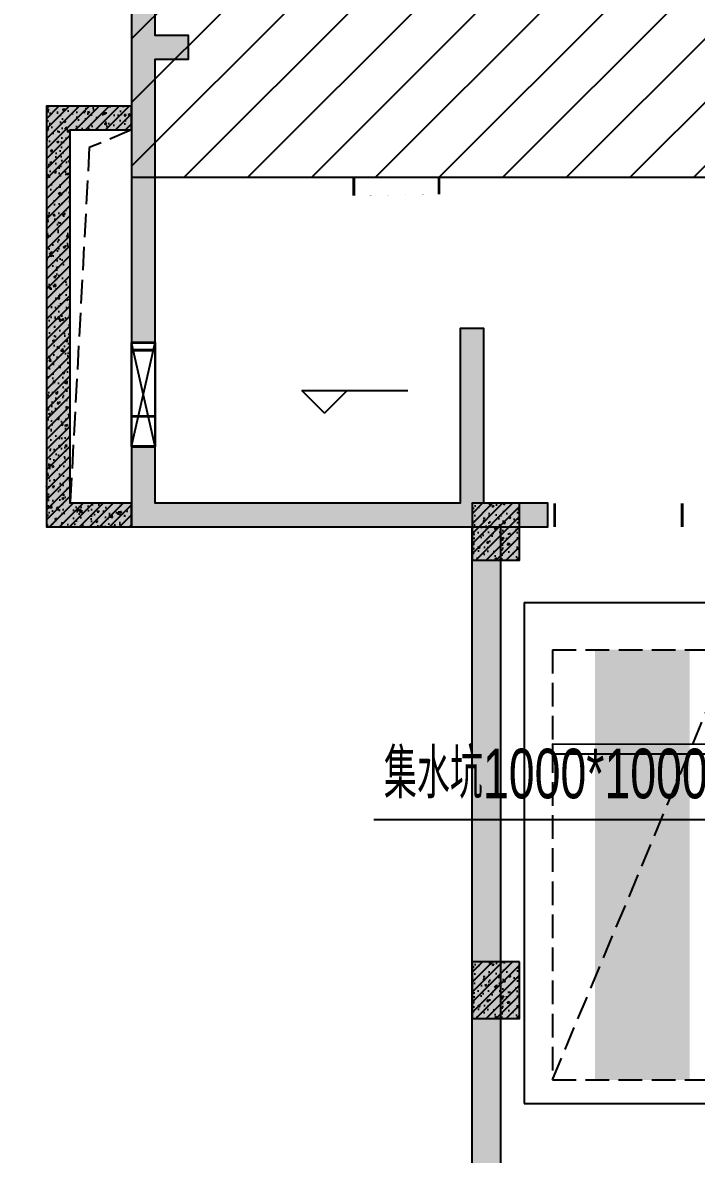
# Model space of a CAD drawing. Extents: x -1338203 to 1886333, y -783476 to 1038610.
# Drawn here: x 655254 to 662378, y -347484 to -335512 of the extents above; entities that cross this region are included whole.
import ezdxf

# ---------------------------------------------------------------- set-up
doc = ezdxf.new("R2010")
doc.units = 0
doc.header["$LTSCALE"] = 1000
doc.header["$MEASUREMENT"] = 0
doc.linetypes.add('A-001-平面B2$0$__DASH', pattern=[0.35, 0.25, -0.1])
doc.linetypes.add('A-001-平面参照B2$0$A-001-平面参照B2$0$DASH', pattern=[0.35, 0.25, -0.1])
for name, color, linetype in [('A-001-平面参照B2$0$0A-O-HOLE', 52, 'Continuous'), ('A-001-车位参照B2$0$A-001-车位参照B2$0$0A-P-PKNG-CAR(A)', 43, 'Continuous'), ('A-13-平面B2$0$0A-A-SYMB-ELEV', 150, 'Continuous'), ('M001-预留预埋B2$0$0M-A-JGLD', 3, 'Continuous'), ('M001-预留预埋B2$0$0M-A-LD', 4, 'Continuous'), ('M13预留预埋-B2$0$0M-A-JGLD', 3, 'Continuous'), ('M13预留预埋-B2$0$0M-A-LD', 4, 'Continuous'), ('p-a-regular', 5, 'Continuous'), ('S-13-柱墙B2_B1$0$0S-CW-HATCH', 251, 'Continuous'), ('S-13-柱墙B2_B1$0$0S-CW-HATCH-UP', 251, 'Continuous'), ('S-13-柱墙B2_B1$0$0S-CW-LINE', 72, 'Continuous'), ('S-13-柱墙B2_B1$0$0S-S-HOLE', 55, 'Continuous'), ('S001地下二墙柱$0$0S-CW-HATCH', 251, 'Continuous'), ('S001地下二墙柱$0$0S-CW-HATCH-UP', 251, 'Continuous'), ('S001地下二墙柱$0$0S-CW-LINE', 72, 'Continuous'), ('S001地下二墙柱$0$S001地下二墙柱$0$0A-P-PKNG-STRP', 40, 'Continuous'), ('S001地下二墙柱$0$S001地下二墙柱$0$0S-CC-LINE', 52, 'Continuous'), ('S001地下二墙柱$0$S001地下二墙柱$0$0S-CW-HATCH', 251, 'Continuous'), ('S001地下二墙柱$0$S001地下二墙柱$0$0S-CW-HATCH-UP', 251, 'Continuous'), ('负二层集水坑及排水沟$0$负二层集水坑及排水沟$0$0P-A-LEAD', 3, 'Continuous')]:
    doc.layers.add(name, color=color, linetype=linetype)
doc.styles.add('负二层集水坑及排水沟$0$负二层集水坑及排水沟$0$AAD-TXT', font='AAD-TXT.shx', dxfattribs={"width": 0.7, "height": 3, "bigfont": 'AAD-HZTXT.shx'})

# ---------------------------------------------------------------- blocks, each defined once
blk = doc.blocks.new('A-13-平面B2')
at = {"layer": 'A-13-平面B2$0$0A-A-SYMB-ELEV'}
for p, q in [((-10059.66213246342, -8986.28136830253), (-10299.66213246342, -8746.28136830253)), ((-10299.66213246342, -8746.28136830253), (-9179.662132463418, -8746.28136830253)), ((-10059.66213246342, -8986.28136830253), (-9819.662132463418, -8746.28136830253))]:
    blk.add_line(p, q, dxfattribs=at)
blk = doc.blocks.new('A-001-主楼组合参照B2')
at = {"ltscale": 0.002}
h = blk.add_hatch(dxfattribs=at)
h.set_pattern_fill('ANSI31', color=8, scale=300)
h.set_pattern_definition([(45, (-290759.7580399357, -7878.096521442116), (-336.7596045400933, 336.7596045400933), [])])
h.paths.add_polyline_path([(66281.2331245013, -186940.2985313081), (66281.2331245013, -185540.2985321602), (62441.23312550061, -185540.2987123799), (62441.23312550061, -181550.2985321602), (55141.23312550061, -181550.2985321602), (55141.23312550061, -185540.2990549848), (51301.23103445512, -185540.2992352045), (51301.23103445512, -186940.2985283216), (44981.23312550061, -186940.298366589), (44981.23312550061, -185540.2985321603), (41131.23316977848, -185540.2985321603), (41131.23316977848, -181650.298521692), (37391.68398198416, -181650.298521692), (37391.68398198416, -179560.2984945478), (38191.2331748188, -179560.2985321605), (38191.2331748188, -176360.2984955478), (41051.23312550061, -176360.2985331602), (41051.2331735522, -174560.2985321603), (42851.29555012775, -174560.2985321603), (42851.2331690148, -173660.2985216923), (46981.23312550061, -173660.2985321605), (46981.23312550061, -172090.2984945478), (50101.2331740607, -172090.2985321603), (50101.23312550061, -174560.2984945478), (67481.2331245013, -174560.2984945478), (67481.2331245013, -172090.2985321603), (70601.23312550061, -172090.2984945478), (70601.2331735522, -174560.2984945478), (76531.2331740607, -174560.2984945478), (76531.2331740607, -176360.2984955478), (79391.23312550061, -176360.2984955478), (79391.2331740607, -179560.2984945478), (80191.23312550061, -179560.2984945478), (80191.2331740607, -182110.2984945478), (81091.2331740607, -182110.2985321603), (81091.23312550061, -185540.2984945478), (72601.23312550061, -185540.2984945478), (72601.23312550061, -186940.2984953998)])
h.paths.add_polyline_path([(2291.232276478084, -185540.2985785123), (9781.232275478309, -185540.2985785123), (9781.232275478309, -186540.298578512), (9631.232276478084, -186540.2985785118), (9631.232276478084, -186940.2985785123), (16251.23227647808, -186940.2985785123), (16251.23227647808, -186540.2985785118), (16101.23227547831, -186540.298578512), (16101.23227547831, -185540.2985785123), (23691.23227547831, -185540.2985785123), (23691.23227547831, -179560.2985785123), (22891.23227547831, -179560.2985785123), (22891.23227547831, -176360.2985785123), (20031.23227547831, -176360.2985785123), (20031.23227547831, -174560.2985785123), (18231.13172222464, -174560.2985785123), (18231.13172222464, -173660.2985785123), (14101.23227547831, -173660.2985785123), (14101.23227547831, -172090.2985785123), (10981.23227547831, -172090.2985785123), (10981.23227547831, -174560.2985785123), (-6398.767723521916, -174560.2985785123), (-6398.767723521916, -172090.2985785123), (-9518.767724521691, -172090.2985785123), (-9518.767724521691, -174560.2985785123), (-15448.76772452169, -174560.2985785123), (-15448.76772452169, -176360.2985785123), (-18308.76772452169, -176360.2985785123), (-18308.76772452169, -179560.2985785123), (-19108.76772452169, -179560.2985785123), (-19108.76772452169, -181610.2985785122), (-20008.76772452169, -181610.2985785122), (-20008.76772452169, -185540.2985785253), (-11518.76772452169, -185540.2985785123), (-11518.76772502181, -186540.2985785123), (-11668.7677235154, -186540.2985785123), (-11668.7677235154, -186940.2985785123), (-5048.767723521916, -186940.2985785123), (-5048.767723515397, -186540.2985785123), (-5198.767723515397, -186540.2985785123), (-5198.767723521916, -185540.2985785123), (-1358.767723515397, -185540.2985785123), (-1358.767723515397, -181550.2985785122), (2291.232276478084, -181550.2985785122)])
h.paths.add_polyline_path([(-109958.7612749783, -168806.1891832975), (-109958.7612691789, -173536.1891834346), (-109708.7612749792, -173536.1891833699), (-103818.7612749829, -173536.1891834874), (-103818.761274982, -177236.1891834413), (-99248.76127499505, -177236.1891834215), (-99248.76127499505, -178036.18918342), (-92868.76126927859, -178036.18918342), (-92868.76126927952, -177236.1891834659), (-71298.76126929256, -177236.189183469), (-71298.76126929256, -178036.18918342), (-64918.7612635761, -178036.18918342), (-64918.76126357983, -177236.1891834659), (-54208.76126359007, -177236.1891834659), (-54208.761263591, -168806.1891834316), (-59108.76126921247, -168806.1891711009), (-59108.76126921247, -167906.1891711006), (-62058.76126937452, -167906.189171247), (-62058.76126937452, -168806.1891711009), (-64368.7612635761, -168806.1891832975), (-64368.7612635761, -167456.1891832975), (-66168.76126925531, -167456.1891832975), (-66168.76126925531, -165386.1891709544), (-69468.76126918918, -165386.1891709558), (-69468.76126920874, -167386.1891832859), (-71848.76126930187, -167386.1891832851), (-71848.76126924413, -168806.189183286), (-82158.76126925531, -168806.1891771933), (-82158.76126917521, -167906.1891709485), (-85208.7612691957, -167906.1891711006), (-85208.7612691957, -168806.1891711009), (-92318.76126924134, -168806.1891835518), (-92318.76126926276, -167386.1891837005), (-94698.76126924786, -167386.1891834291), (-94698.76126925531, -165386.1891709551), (-97998.76126925531, -165386.1891709539), (-97998.76126925531, -167456.1891834188), (-99798.76126925158, -167456.1891834186), (-99798.76127499505, -168806.1891832975)])
h.paths.add_polyline_path([(-115663.7569348987, -225243.7857859249), (-115663.7569348987, -225843.7857859249), (-115413.7569348987, -225843.7857859249), (-115413.7569348987, -225243.7857859249), (-114083.7569348987, -225243.7857859249), (-114083.7569348987, -225843.7857859249), (-113833.7569348987, -225843.7857859249), (-113833.7569348987, -225243.7857859249), (-112008.7569348987, -225243.7857859248), (-112008.7569348987, -225843.7857859249), (-111588.7569348987, -225843.7857859249), (-111588.7569348987, -225243.7857859249), (-92908.75693489867, -225243.7857859249), (-92908.75693489867, -225843.7857859249), (-92488.75693489867, -225843.7857859249), (-92488.75693489867, -225243.7857859249), (-90663.75693489867, -225243.7857859249), (-90663.75693489867, -225843.7857859249), (-90413.75693489867, -225843.7857859249), (-90413.75693489867, -225243.7857859249), (-89083.75693489867, -225243.7857859249), (-89083.75693489867, -225843.7857859249), (-88833.75693489867, -225843.7857859249), (-88833.75693489867, -225243.7857859252), (-82963.75693489867, -225243.7857859252), (-82963.75693489867, -225843.7857859249), (-82713.75693489867, -225843.7857859249), (-82713.75693489867, -225243.7857859249), (-81383.75693489867, -225243.7857859249), (-81383.75693489867, -225843.7857859249), (-81133.75693489867, -225843.7857859249), (-81133.75693489867, -225243.7857859249), (-79308.75693489867, -225243.7857859249), (-79308.75693489867, -225843.7857859249), (-78888.75693489867, -225843.7857859249), (-78888.75693489867, -225243.7857859249), (-60208.75693489867, -225243.7857859248), (-60208.75693489867, -225843.7857859249), (-59788.75693489867, -225843.7857859249), (-59788.75693489867, -225243.7857859249), (-57963.75693489867, -225243.7857859249), (-57963.75693489867, -225843.7857859249), (-57713.75693489867, -225843.7857859249), (-57713.75693489867, -225243.7857859249), (-56383.75693489867, -225243.7857859249), (-56383.75693489867, -225843.7857859249), (-56133.75693489867, -225843.7857859249), (-56133.75693489867, -225243.7857859249), (-53248.75693489867, -225243.7857859249), (-53248.75693488936, -216463.7857859784), (-53248.75693488843, -216463.7857880258), (-56518.75693488098, -216463.785787997), (-56518.75693485443, -216463.7857859249), (-59958.75693489867, -216463.7857859248), (-59958.75693489867, -215463.7857859249), (-67988.75693489867, -215463.7857859249), (-67988.75693489867, -211893.7857859249), (-71108.75693489867, -211893.7857859249), (-71108.75693489867, -215463.7857859249), (-79138.75693489867, -215463.7857859249), (-79138.75693489867, -216463.7857859249), (-81758.75504769175, -216463.7857608667), (-81758.75504769175, -215463.785828924), (-83908.76013395959, -215463.7857370347), (-83908.76013395959, -216463.7856689774), (-86598.75693489867, -216463.7856940356), (-87848.75693495455, -216463.7857859249), (-92658.75693489867, -216463.7857859249), (-92658.75693489867, -215463.7857859249), (-100688.7569348987, -215463.7857859249), (-100688.7569348987, -211893.7857859249), (-103808.7569348987, -211893.7857859249), (-103808.7569349583, -215463.7857859249), (-111838.7569348987, -215463.7857859249), (-111838.7569348987, -215463.778743452), (-114238.7569348931, -215463.7788353413), (-114238.7569348931, -215463.7856940356), (-116458.756825553, -215463.7857859285), (-116458.7570442806, -216463.7857859212), (-118548.7571535825, -216463.7856940356), (-118548.7570442406, -221293.7879517402), (-119248.7632341522, -221293.7879937084), (-119248.7632341522, -221893.7879937084), (-118548.7602174289, -221893.7879937084), (-118548.7569348987, -223843.7809536252), (-119248.763234115, -223843.7809955936), (-119248.763234115, -224443.7809955936), (-118548.7569348987, -224443.7809536252), (-118548.7569348987, -225243.7857859249)])
h.paths.add_polyline_path([(-11948.76700253668, -235160.2985359748), (-15608.76700253668, -235160.2985359748), (-15608.76700253668, -237713.5560672852), (-16508.76700253668, -237713.5560672852), (-16508.76700253668, -241140.2985359879), (-8018.767002536682, -241140.2985359748), (-8018.767003037734, -242140.2985359748), (-8168.767002536682, -242140.2985359748), (-8168.767002536682, -242540.2985359748), (-1548.767002536682, -242540.298535975), (-1548.767002536682, -242140.298535975), (-1698.767001538305, -242140.2985359748), (-1698.767001538305, -241140.298535975), (13281.23299746332, -241140.298535975), (13281.23299746332, -242140.2985359748), (13131.23299746332, -242140.2985359748), (13131.23299746332, -242540.2985359748), (19751.23299746332, -242540.2985359748), (19751.23299746332, -242140.2985359748), (19601.23299746332, -242140.2985359748), (19601.23299746332, -241140.2985359748), (27191.23299746332, -241140.2985359748), (27191.23299746332, -239340.2985359748), (27191.23304551211, -239340.2985359748), (27191.23304551211, -237140.2985358062), (27191.23299746332, -237140.2985358062), (27191.23299746332, -235250.2984237619), (23441.23299746332, -235250.2984237619), (23441.23299746332, -230950.2983570985), (23441.23299746332, -230160.2985359748), (21531.23299746332, -230160.2985359753), (17601.23299746332, -230160.2985359753), (17601.52712125261, -227690.2985359748), (14481.52712125261, -227690.2985359748), (14481.23299746332, -230160.2985359748), (-2898.767001538305, -230160.2985359748), (-2898.767001538305, -227690.2985359748), (-6018.767002536682, -227690.2985359748), (-6018.767002536682, -230160.2985359748), (-9948.767002536682, -230160.2985359748), (-11948.76700253668, -230160.2985359748)])
h.paths.add_polyline_path([(67491.23229324841, -237139.9998558274), (67491.23229401116, -235159.999855996), (71151.23229324794, -235159.999855996), (71151.23229324841, -234559.999855996), (73051.23229324841, -234559.999855996), (73051.23229324841, -230159.9998559959), (77081.23229324841, -230159.999855996), (77080.93816945818, -227689.999855996), (80200.93816945818, -227689.999855996), (80201.23229324841, -230159.999855996), (97581.23229224817, -230159.999855996), (97581.23229224817, -227689.999855996), (100701.2322932484, -227689.999855996), (100701.2322932484, -230159.999855996), (104631.2322932484, -230159.999855996), (106631.2322932484, -230159.999855996), (106631.2322932484, -231959.999855996), (109491.2322932484, -231959.999855996), (109491.2322932484, -235159.999855996), (110291.2322932484, -235159.999855996), (110291.2322932484, -237713.257387306), (111191.2322932484, -237713.257387306), (111191.2322932484, -241139.999856009), (102701.2322932484, -241139.999855996), (102701.2322937485, -242139.999855996), (102851.2322932484, -242139.999855996), (102851.2322932484, -242539.999855996), (96231.23229324841, -242539.999855996), (96231.23229324841, -242139.999855996), (96381.23229224817, -242139.999855996), (96381.23229224817, -241139.999855996), (81401.23229324841, -241139.999855996), (81401.23229324841, -242139.999855996), (81551.23229324841, -242139.9998559955), (81551.23229324841, -242539.999855996), (74931.23229324841, -242539.999855996), (74931.23229324841, -242139.999855996), (75081.23229324841, -242139.999855996), (75081.23229324841, -241139.999855996), (67491.23229324841, -241139.999855996), (67491.23229324841, -239339.999855996)])
h.paths.add_polyline_path([(11810.72601094865, -302464.7122348832), (13795.7470119854, -302220.4619652765), (17696.32407989795, -301740.5088564857), (17394.38181419042, -299289.0335956084), (20491.02751642303, -298908.0015827207), (20792.96978213009, -301359.476843597), (25884.45497300685, -300732.9864286719), (26492.75564002548, -305675.69523174), (29132.84460410872, -305350.8410156242), (28524.54393708915, -300408.1322125561), (38042.87436600938, -299236.9331309021), (37741.22402247298, -296785.4219499681), (40837.86972569837, -296404.3899369583), (41139.52006923431, -298855.9011178924), (45040.10263646976, -298375.947332428), (47025.13193277246, -298131.6960421153), (47635.76015855395, -303094.2692828734), (50474.35205226694, -302744.9899377254), (51268.3637707883, -302647.2894216004), (51580.18199404958, -305181.4349219284), (52178.19982720283, -310041.5235503284), (48297.46755293082, -310519.0348228897), (48117.94285455183, -309060.0382901131), (44465.48894935404, -309509.4606642824), (44587.61459500552, -310501.9753123728), (44736.49179173284, -310483.6564656604), (44785.34204979544, -310880.6623249209), (38214.89507903275, -311689.1340958558), (38166.04482097016, -311292.1282365952), (38314.92201720015, -311273.8093899438), (38192.79637204413, -310281.2947417925), (23324.92694372847, -312110.7369061121), (23447.05258888449, -313103.2515542634), (23595.92978610727, -313084.9327074896), (23644.78004416986, -313481.9385667506), (17074.33307340764, -314290.4103376855), (17025.48281534505, -313893.4044784249), (17174.36001256783, -313875.0856316515), (17052.23436741135, -312882.5709835001), (1787.359078842448, -314760.8634060043), (1909.484723998467, -315753.3780541557), (2058.361921221251, -315735.0592073823), (2107.212179283844, -316132.0650666428), (-4463.234791478375, -316940.5368375777), (-4512.085049540969, -316543.5309783171), (-4363.20785231865, -316525.2121315437), (-4485.333497474669, -315532.6974833923), (-12911.78286028025, -316569.5442107695), (-13330.67382316641, -313165.21896761), (-12437.4106398311, -313055.3058869696), (-12507.02225759183, -312489.5725373559), (-12748.83103498048, -310524.3935341835), (-11954.81931645959, -310426.6930180584), (-12345.62138095987, -307250.6461439739), (-9507.029487246415, -306901.3667988268), (-9726.855648528086, -305114.8404321541), (-7940.226588892518, -304895.8488561726), (-8050.13966953312, -304002.5856728373), (-3951.156865628669, -303497.3721730416), (-4142.894128524465, -301939.124175443), (-1046.248426291859, -301558.0921625552), (-744.5980827559251, -304009.6033434892), (7185.593955974327, -303033.8194386902), (7796.222181755817, -307996.3926794484), (12421.35423673061, -307427.2854756413)])
h.paths.add_polyline_path([(118675.7859663961, -301882.809409273), (118078.7053500742, -297020.9645447106), (118078.5068137946, -297019.3479245001), (118009.0274021446, -296453.598323043), (117767.6778670328, -294488.3628660979), (116973.6433389063, -294585.8778297879), (116583.5834841465, -291409.7397172834), (113744.9100460953, -291758.3557124749), (113525.5013777933, -289971.7780241912), (111540.4150574778, -290215.565433416), (107639.7204380578, -290694.6076925431), (107338.9349182204, -288242.9902351153), (104242.2002585281, -288623.2985935061), (104542.9857783655, -291074.916050934), (87292.58565581567, -293193.4286369771), (86991.5082054229, -290741.8470313875), (83894.77354474016, -291122.1553899002), (84195.85099513293, -293573.7369954897), (80295.15637571295, -294052.7792546166), (78310.07005539746, -294296.5666638416), (78919.53857846209, -299259.28246463), (76080.86514040898, -299607.8984598218), (75286.8306122825, -299705.4134235118), (75598.05663160351, -302239.6317223347), (76015.75496586668, -305640.8215212679), (83549.15755146206, -304715.6483032462), (83671.05125557748, -305708.191463465), (83522.16978205112, -305726.4755190959), (83570.92726389621, -306123.4927831589), (90141.56298413989, -305316.5564586243), (90092.80550229526, -304919.5391945612), (89943.9240292625, -304937.8232501313), (89822.03032465023, -303945.2800899736), (104690.3268628216, -302119.3123950005), (104812.2205674339, -303111.8555551582), (104663.3390934102, -303130.1396108497), (104712.0965752553, -303527.1568749131), (111282.7322954994, -302720.2205503787), (111233.9748136543, -302323.2032863157), (111085.0933396306, -302341.4873420075), (110963.1996350179, -301348.9441818497), (114616.7046459892, -300901.0549714464), (114795.7921093565, -302359.3094186358)])
at = {"color": 3, "flags": 128}
blk.add_lwpolyline([(-109958.7612749783, -168806.1891832975), (-109958.7612691789, -173536.1891834346), (-109708.7612749792, -173536.1891833699), (-103818.7612749829, -173536.1891834874), (-103818.761274982, -177236.1891834413), (-99248.76127499505, -177236.1891834215), (-99248.76127499505, -178036.18918342), (-92868.76126927859, -178036.18918342), (-92868.76126927952, -177236.1891834659), (-71298.76126929256, -177236.189183469), (-71298.76126929256, -178036.18918342), (-64918.7612635761, -178036.18918342)], dxfattribs=at)
blk.add_blockref('A-13-平面B2', (-97858.76142383367, -167045.8904441454))
blk = doc.blocks.new('A-001-平面参照B2$0$B1楼板开洞')
at = {"layer": 'A-001-平面参照B2$0$0A-O-HOLE', "linetype": 'A-001-平面参照B2$0$A-001-平面参照B2$0$DASH'}
blk.add_lwpolyline([(-109958.7614244178, -173035.8903170939), (-110405.9958058349, -173223.1413087143), (-110608.7614238216, -176985.8903169369)], dxfattribs=at)
blk.add_lwpolyline([(-110608.7614238216, -173035.890363441), (-109958.7614238337, -173035.890363441), (-109958.7614238337, -176985.8903631558), (-110608.7614238216, -176985.8903631558)], close=True, dxfattribs=at)
blk = doc.blocks.new('A-001-平面参照B2')
blk.add_blockref('A-001-平面参照B2$0$B1楼板开洞', (0.1359318754402921, 0.001880531723145396))
blk = doc.blocks.new('负二层集水坑及排水沟')
at = {"layer": '负二层集水坑及排水沟$0$负二层集水坑及排水沟$0$0P-A-LEAD'}
blk.add_line((-102141.3099903526, -180334.4042415554), (-107396.5973869051, -180334.4042415554), dxfattribs=at)
at = {"layer": '负二层集水坑及排水沟$0$负二层集水坑及排水沟$0$0P-A-LEAD', "color": 7, "style": '负二层集水坑及排水沟$0$负二层集水坑及排水沟$0$AAD-TXT', "width": 0.7}
blk.add_text('集水坑1000*1000*1000(H)', height=525, dxfattribs=at).set_placement((-107291.5973869051, -180106.8139618921))
blk = doc.blocks.new('M13预留预埋-B2')
at = {"layer": 'M13预留预埋-B2$0$0M-A-JGLD'}
for points, elevation in [([(-12102.58412890986, -9340.0493748929, 0, 0, 0), (-12102.58601400489, -8240.049396219896, 30, 30, 0), (-11852.58034167322, -8240.049481521186, 0, 0, 0), (-11852.58019045822, -9340.04948152072, 30, 30, 0)], -1.33240973809734e-10), ([(-6278.255282452679, -9940.824939257873, 0, 0, 0), (-7627.255282452679, -9939.175067704695, 30, 30, 0), (-7627.255282452796, -10190.01704118244, 0, 0, 0), (-6278.255282452796, -10189.88958787807, 30, 30, 0)], 2200)]:
    blk.add_lwpolyline(points, format="xyseb", close=True, dxfattribs=dict(at, elevation=elevation))
blk.add_lwpolyline([(-12099.99968775827, -9019.722964636108, 0, 0, 0), (-12100.0003107345, -8319.722964632849, 30, 30, 0), (-11850.00000111107, -8319.723238226667, 0, 0, 0), (-11849.99999924633, -9019.723238443665, 30, 30, 0), (-12100.00083566352, -9019.723238443665, 30, 30, 0)], format="xyseb", dxfattribs=at)
at = {"layer": 'M13预留预埋-B2$0$0M-A-LD'}
blk.add_lwpolyline([(-8850.200420576031, -6670.000000150467, 0, 0, 0), (-9750.200420577195, -6670.000000152097, 30, 30, 0), (-9750.200420577545, -6490.000000152097, 0, 0, 0), (-8850.20042065205, -6490.000000150467, 30, 30, 0), (-8850.200420576031, -6670.000000150467, 30, 30, 0)], format="xyseb", dxfattribs=at)
blk = doc.blocks.new('M001-预留预埋B2')
at = {"layer": 'M001-预留预埋B2$0$0M-A-JGLD', "elevation": 0.0005005531720701417}
blk.add_lwpolyline([(-109709.7215986234, -176385.4396204806, 0, 0, 0), (-109708.0717270687, -175286.4396204806, 30, 30, 0), (-109958.9137005465, -175286.4396204802, 0, 0, 0), (-109958.7862472438, -176385.4396204802, 30, 30, 0)], format="xyseb", close=True, dxfattribs=at)
at = {"layer": 'M001-预留预埋B2$0$0M-A-LD', "elevation": 2200.00000123324}
blk.add_lwpolyline([(-104137.0803546529, -176986.7153103573, 0, 0, 0), (-105486.0803546529, -176985.0654388043, 30, 30, 0), (-105486.0803546531, -177235.907412282, 0, 0, 0), (-104137.0803546531, -177235.7799589775, 30, 30, 0)], format="xyseb", close=True, dxfattribs=at)
blk.add_blockref('M13预留预埋-B2', (-97858.76142314763, -167045.8904436589))
blk = doc.blocks.new('S-13-柱墙B2_B1')
at = {"layer": 'S-13-柱墙B2_B1$0$0S-CW-HATCH'}
h = blk.add_hatch(color=256, dxfattribs=at)
h.dxf.hatch_style = 1
h.paths.add_polyline_path([(-11849.99999962933, -9340.049481558544), (-12099.99999965558, -9340.049481558546), (-12100.00000003912, -10189.99999999942), (-7700.000000039116, -10189.99999999942), (-7700.000000039116, -9939.999999999418), (-8375.000000039116, -9939.999999999418), (-8375.000000039116, -8089.999999999418), (-8625.000000039116, -8089.999999999418), (-8625.000000039116, -9939.999999999418), (-11849.99999999627, -9939.999999999418)])
h.paths.add_polyline_path([(37609.74826762837, -1759.999999999418), (37609.74826762838, -2009.999999999418), (43399.99999996088, -2009.999999999418), (43399.99999996088, -4989.999999999418), (43049.99999996088, -4989.999999999418), (43049.99999996088, -5239.999999999418), (43399.99999996088, -5239.999999999418), (43399.99999996088, -10189.99999999942), (43649.99999996088, -10189.99999999942), (43649.99999996088, -1759.999999999418)])
h.paths.add_polyline_path([(28059.99999996045, -1900.000023066415), (27859.9999999603, -1900.000023066415), (27859.99999996088, -2499.999999999418), (28839.99999996088, -2499.999999999418), (28839.99999996088, -2299.999999999418), (28059.99999996088, -2299.999999999418)], flags=17)
h.paths.add_polyline_path([(27859.99999995952, -1099.999977172702), (28059.99999995957, -1099.999977172702), (28059.99999995902, -590.0000002792804), (28640.00000006473, -590.0000000147847), (28640.00000009523, -89.9999997348059), (28840.00001000846, -89.9999997348059), (28840.00001000846, 159.9999995187391), (28640.00000006612, 159.9999995187391), (28640.00000018673, 1410.0000001312), (31460.00000008149, 1409.999999733642), (31459.99999996135, -3440.000000132481), (31659.99999996135, -3440.000000132481), (31659.99999996135, -660.0000001324806), (33239.99999996088, -659.9999999994179), (33239.99999996088, -2849.999999999418), (33439.99999996088, -2849.999999999418), (33439.99999996088, -2009.999999999418), (35809.99999996088, -2009.999999999418), (35809.99999996088, -5239.999999999418), (36390.0000113626, -5239.999999480555), (36390.0000113626, -4989.999999480555), (36059.99999996088, -4989.999999999418), (36059.99999996088, -2009.999999999418), (36909.74826741137, -2009.999999999418), (36909.74826741136, -1759.999999999418), (33489.99999996088, -1759.999999999418), (33489.99999996088, -409.9999999994179), (31709.99999996135, -410.0000001336414), (31710.00000008149, 1659.999999732481), (28390.00000018673, 1660.0000001312), (28390.00000006473, -340.0000000147847), (26009.99999995902, -340.0000002792804), (26009.99999996088, -1759.999999999418), (14850.49267642022, -1759.999999999418), (14850.49267642022, -2009.999999999418), (15449.99999996088, -2009.999999999418), (15449.99999996088, -4989.999999999418), (15099.99999996088, -4989.999999999418), (15099.99999996088, -5239.999999999418), (15699.99999996088, -5239.999999999418), (15699.99999996088, -2009.999999999418), (15849.99999996088, -2009.999999999418), (15849.99999996088, -5239.999999999418), (16449.99999996088, -5239.999999999418), (16449.99999996088, -4989.999999999418), (16099.99999996088, -4989.999999999418), (16099.99999996088, -2009.999999999418), (23439.99999996088, -2009.999999999418), (23439.99999996088, -4989.999999999418), (23109.99999801582, -4989.999999999418), (23109.99999801582, -5239.999999999418), (23689.99999996088, -5239.999999999418), (23689.99999996088, -2009.999999999418), (26059.99999996088, -2009.999999999418), (26059.99999996088, -2849.999999999418), (26259.99999996088, -2849.999999999418), (26259.99999995902, -590.0000002792804), (27859.99999995902, -590.0000002792804)])
h.paths.add_polyline_path([(3489.999999960884, -1100), (3689.999999960884, -1100), (3689.999999960884, -590.0000002792804), (5289.999999960884, -590.0000002792804), (5289.999999960884, -2849.999999999418), (5489.999999960884, -2849.999999999418), (5489.999999960884, -2009.999999999418), (7859.999999960884, -2009.999999999418), (7859.999999960884, -5239.999999999418), (8439.999999967404, -5239.999999599764), (8439.999999967404, -4989.999999599764), (8109.999999960884, -4989.999999999418), (8109.999999960884, -2009.999999999418), (14050.49267620323, -2009.999999999418), (14050.49267620323, -1759.999999999418), (5539.999999960884, -1759.999999999418), (5539.999999960884, -340.0000002792804), (3159.999999913853, -340.0000002792804), (3159.999999913853, 1659.999999865657), (-160.0000000386499, 1659.999999732594), (-160.0000000386499, -410.0000001324806), (-1940.000000039116, -409.9999999994179), (-1940.000000039116, -1759.999999999418), (-12100.00000003912, -1759.999999999418), (-12099.99999020835, -8240.049397115527), (-11849.99999018848, -8240.049397115527), (-11850.00000003912, -5239.999999999418), (-11500.00000003912, -5239.999999999418), (-11500.00000003912, -4989.999999999418), (-11850.00000003912, -4989.999999999418), (-11850.00000003912, -2009.999999999418), (-4510.000000039116, -2009.999999999418), (-4510.000000039116, -4989.999999999418), (-4840.000000000466, -4989.999999999418), (-4840.000000000466, -5239.999999999418), (-4260.000000039116, -5239.999999999418), (-4260.000000039116, -2009.999999999418), (-1890.000000039116, -2009.999999999418), (-1890.000000039116, -2849.999999999418), (-1690.000000039116, -2849.999999999418), (-1690.000000039116, -659.9999999994179), (-110.0000000386499, -660.0000001324806), (-110.0000000386499, -3440.000000132481), (89.99999996135011, -3440.000000132481), (89.99999996135011, 1409.999999732594), (2909.999999912456, 1409.999999865657), (2909.999999912456, 159.9999998675194), (2709.9999999383, 159.9999998675194), (2709.9999999383, -89.9999997348059), (2909.999999912456, -89.9999997348059), (2909.999999912456, -590.0000002792804), (3489.999999960884, -590.0000002792804)])
h.paths.add_polyline_path([(3689.999999960884, -1900.000023050467), (3489.999999960884, -1900.000023050467), (3489.999999960884, -2299.999999999418), (2709.999999960884, -2299.999999999418), (2709.999999960884, -2499.999999999418), (3689.999999960884, -2499.999999999418)], flags=17)
h = blk.add_hatch(color=256, dxfattribs=at)
h.dxf.hatch_style = 1
h.paths.add_polyline_path([(-12099.99999995809, -5990.000000289874), (-12099.99999995809, -5740.000000289874), (-12999.99999995809, -5740.000000289874), (-13000, -10190.00000013295), (-12100.00000003912, -10190.00000013295), (-12100.00000003912, -9940.000000132946), (-12750, -9940.000000132946), (-12749.99999995809, -5990.000000289874)])
at = {"layer": 'S-13-柱墙B2_B1$0$0S-CW-HATCH-UP'}
h = blk.add_hatch(dxfattribs=at)
h.set_pattern_fill('钢筋混凝土', color=256, scale=30)
h.set_pattern_definition([(45, (0, 0), (-53.03300858899106, 53.03300858899107), []), (49.99999999999999, (0, 0), (215.178054780226, -18.82564049477853), [22.5, -247.5]), (355, (0, 0), (-41.6254000839, 225.6576401100035), [18, -198]), (100.4514, (17.9315039999783, -1.568802000023425), (173.5528145142065, 206.8318626182861), [19.122057, -210.3426336]), (46.18420000000002, (0, 60), (320.1723145876933, -49.65570429870542), [33.74999999999998, -371.2499999999998]), (96.6356, (26.68102349992841, 55.86200790002476), (280.398811664611, 292.2353612701325), [28.6830864, -315.5139]), (351.1842, (0, 60), (280.3985835400882, 292.2355802775974), [27, -297]), (21, (30, 45), (179.0721156355385, -120.7856671996016), [22.5, -247.5]), (326.0000000000001, (30, 45), (72.99459957647451, 217.5450135140559), [18, -198]), (71.4514, (44.92266990011558, 34.93451819999609), (252.066788574447, 96.75914901298572), [19.122057, -210.3426336]), (37.50000000000001, (0, 0), (3.647956595187201, 99.86815614939344), [0, -195.6, 0, -201, 0, -198.75]), (7.499999999999999, (0, 0), (78.92086123264458, 118.3235135647081), [0, -114.6, 0, -191.1, 0, -75.75]), (327.5, (-66.89999999990687, 0), (160.1467308517227, -6.766461520313927), [0, -75, 0, -234, 0, -310.5]), (317.5, (-96.89999999990687, 0), (174.9558508027159, 30.03149469969532), [0, -97.5, 0, -155.4, 0, -220.5])])
h.paths.add_polyline_path([(-11849.99999999002, -9340.049481558543), (-12100.00000001627, -9340.049481558546), (-12100.00000003912, -10189.99999999942), (-7700.000000039116, -10189.99999999942), (-7700.000000039116, -9939.999999999418), (-8375.000000039116, -9939.999999999418), (-8375.000000039116, -8089.999999999418), (-8625.000000039116, -8089.999999999418), (-8625.000000039116, -9939.999999999418), (-11849.99999999627, -9939.999999999418)])
h.paths.add_polyline_path([(37609.74826762837, -1759.999999999418), (37609.74826762837, -2009.999999999418), (43399.99999996088, -2009.999999999418), (43399.99999996088, -4989.999999999418), (43049.99999996088, -4989.999999999418), (43049.99999996088, -5239.999999999418), (43399.99999996088, -5239.999999999418), (43399.99999996088, -10189.99999999942), (43649.99999996088, -10189.99999999942), (43649.99999996088, -1759.999999999418)])
h.paths.add_polyline_path([(28059.99999996045, -1900.000023066415), (27859.9999999603, -1900.000023066415), (27859.99999996088, -2499.999999999418), (28839.99999996088, -2499.999999999418), (28839.99999996088, -2299.999999999418), (28059.99999996088, -2299.999999999418)], flags=17)
h.paths.add_polyline_path([(27859.99999995952, -1099.999977172702), (28059.99999995957, -1099.999977172702), (28059.99999995902, -590.0000002792804), (28640.00000006473, -590.0000000147847), (28640.00000009523, -89.9999997348059), (28840.00001000846, -89.9999997348059), (28840.00001000846, 159.9999995187391), (28640.00000006612, 159.9999995187391), (28640.00000018673, 1410.0000001312), (31460.00000008149, 1409.999999733147), (31459.99999996135, -3440.000000132976), (31659.99999996135, -3440.000000132481), (31659.99999996135, -660.0000001324806), (33239.99999996088, -659.9999999994179), (33239.99999996088, -2849.999999999418), (33439.99999996088, -2849.999999999418), (33439.99999996088, -2009.999999999418), (35809.99999996088, -2009.999999999418), (35809.99999996088, -5239.999999999418), (36390.0000113626, -5239.999999480555), (36390.0000113626, -4989.999999480555), (36059.99999996088, -4989.999999999418), (36059.99999996088, -2009.999999999418), (36909.74826741137, -2009.999999999418), (36909.74826741137, -1759.999999999418), (33489.99999996088, -1759.999999999418), (33489.99999996088, -409.9999999994179), (31709.99999996135, -410.0000001324806), (31710.00000008149, 1659.999999733642), (28390.00000018673, 1660.0000001312), (28390.00000006473, -340.0000000147847), (26009.99999995902, -340.0000002792804), (26009.99999996088, -1759.999999999418), (14850.49267642022, -1759.999999999418), (14850.49267642022, -2009.999999999418), (15449.99999996088, -2009.999999999418), (15449.99999996088, -4989.999999999418), (15099.99999996088, -4989.999999999418), (15099.99999996088, -5239.999999999418), (15699.99999996088, -5239.999999999418), (15699.99999996088, -2009.999999999418), (15849.99999996088, -2009.999999999418), (15849.99999996088, -5239.999999999418), (16449.99999996088, -5239.999999999418), (16449.99999996088, -4989.999999999418), (16099.99999996088, -4989.999999999418), (16099.99999996088, -2009.999999999418), (23439.99999996088, -2009.999999999418), (23439.99999996088, -4989.999999999418), (23109.99999801582, -4989.999999999418), (23109.99999801582, -5239.999999999418), (23689.99999996088, -5239.999999999418), (23689.99999996088, -2009.999999999418), (26059.99999996088, -2009.999999999418), (26059.99999996088, -2849.999999999418), (26259.99999996088, -2849.999999999418), (26259.99999995902, -590.0000002792804), (27859.99999995902, -590.0000002792804)])
h.paths.add_polyline_path([(3489.999999960884, -1100), (3689.999999960884, -1100), (3689.999999960884, -590.0000002792804), (5289.999999960884, -590.0000002792804), (5289.999999960884, -2849.999999999418), (5489.999999960884, -2849.999999999418), (5489.999999960884, -2009.999999999418), (7859.999999960884, -2009.999999999418), (7859.999999960884, -5239.999999999418), (8439.999999967404, -5239.999999599764), (8439.999999967404, -4989.999999599764), (8109.999999960884, -4989.999999999418), (8109.999999960884, -2009.999999999418), (14050.49267620323, -2009.999999999418), (14050.49267620323, -1759.999999999418), (5539.999999960884, -1759.999999999418), (5539.999999960884, -340.0000002792804), (3159.999999913853, -340.0000002792804), (3159.999999913853, 1659.999999865657), (-160.0000000386499, 1659.999999732594), (-160.0000000386499, -410.0000001324806), (-1940.000000039116, -409.9999999994179), (-1940.000000039116, -1759.999999999418), (-12100.00000003912, -1759.999999999418), (-12100.00000001308, -8240.049397115528), (-11849.99999999321, -8240.049397115525), (-11850.00000003912, -5239.999999999418), (-11500.00000003912, -5239.999999999418), (-11500.00000003912, -4989.999999999418), (-11850.00000003912, -4989.999999999418), (-11850.00000003912, -2009.999999999418), (-4510.000000039116, -2009.999999999418), (-4510.000000039116, -4989.999999999418), (-4840.000000000466, -4989.999999999418), (-4840.000000000466, -5239.999999999418), (-4260.000000039116, -5239.999999999418), (-4260.000000039116, -2009.999999999418), (-1890.000000039116, -2009.999999999418), (-1890.000000039116, -2849.999999999418), (-1690.000000039116, -2849.999999999418), (-1690.000000039116, -659.9999999994179), (-110.0000000386499, -660.0000001324806), (-110.0000000386499, -3440.000000132481), (89.99999996135011, -3440.000000132481), (89.99999996135011, 1409.999999732594), (2909.999999912456, 1409.999999865657), (2909.999999912456, 159.9999998675194), (2709.9999999383, 159.9999998675194), (2709.9999999383, -89.9999997348059), (2909.999999912456, -89.9999997348059), (2909.999999912456, -590.0000002792804), (3489.999999960884, -590.0000002792804)])
h.paths.add_polyline_path([(3689.999999960884, -1900.000023050467), (3489.999999960884, -1900.000023050467), (3489.999999960884, -2299.999999999418), (2709.999999960884, -2299.999999999418), (2709.999999960884, -2499.999999999418), (3689.999999960884, -2499.999999999418)], flags=17)
h = blk.add_hatch(dxfattribs=at)
h.set_pattern_fill('钢筋混凝土', color=256, scale=30)
h.set_pattern_definition([(45, (0, 0), (-53.03300858899106, 53.03300858899107), []), (49.99999999999999, (0, 0), (215.178054780226, -18.82564049477853), [22.5, -247.5]), (355, (0, 0), (-41.6254000839, 225.6576401100035), [18, -198]), (100.4514, (17.931504, -1.568802), (173.5528145142065, 206.8318626182861), [19.122057, -210.3426336]), (46.18420000000002, (0, 60), (320.1723145876933, -49.65570429870542), [33.74999999999999, -371.2499999999999]), (96.6356, (26.6810235, 55.86200789999999), (280.398811664611, 292.2353612701325), [28.6830864, -315.5139]), (351.1842, (0, 60), (280.3985835400882, 292.2355802775974), [27, -297]), (21, (30, 45), (179.0721156355385, -120.7856671996016), [22.5, -247.5]), (326.0000000000001, (30, 45), (72.99459957647451, 217.5450135140559), [18, -198]), (71.4514, (44.9226699, 34.9345182), (252.066788574447, 96.75914901298572), [19.122057, -210.3426336]), (37.50000000000001, (0, 0), (3.647956595187201, 99.86815614939344), [0, -195.6, 0, -201, 0, -198.75]), (7.499999999999999, (0, 0), (78.92086123264458, 118.3235135647081), [0, -114.6, 0, -191.1, 0, -75.75]), (327.5, (-66.9, 0), (160.1467308517227, -6.766461520313927), [0, -75, 0, -234, 0, -310.5]), (317.5, (-96.9, 0), (174.9558508027159, 30.03149469969532), [0, -97.5, 0, -155.4, 0, -220.5])])
h.paths.add_polyline_path([(-12099.99999995809, -5990.000000289874), (-12099.99999995809, -5740.000000289874), (-12999.99999995809, -5740.000000289874), (-13000, -10190.00000013295), (-12100.00000003912, -10190.00000013295), (-12100.00000003912, -9940.000000132946), (-12750, -9940.000000132946), (-12749.99999995809, -5990.000000289874)])
at = {"layer": 'S-13-柱墙B2_B1$0$0S-CW-LINE'}
for points in [[(-12100.00000003912, -1759.999999999418), (-12100.00000003912, -10189.99999999942), (-7700.000000039116, -10189.99999999942), (-7700.000000039116, -9939.999999999418), (-8375.000000039116, -9939.999999999418), (-8375.000000039116, -8089.999999999418), (-8625.000000039116, -8089.999999999418), (-8625.000000039116, -9939.999999999418), (-11849.99999999627, -9939.999999999418), (-11850.00000003912, -5239.999999999418), (-11500.00000003912, -5239.999999999418), (-11500.00000003912, -4989.999999999418), (-11850.00000003912, -4989.999999999418), (-11850.00000003912, -2009.999999999418)], [(-12099.99999995809, -5990.000000289874), (-12099.99999995809, -5740.000000289874), (-12999.99999995809, -5740.000000289874), (-13000, -10190.00000013295), (-12100.00000003912, -10190.00000013295), (-12100.00000003912, -9940.000000132946), (-12750, -9940.000000132946), (-12749.99999995809, -5990.000000289874), (-12099.99999999721, -5990.000000289874)]]:
    blk.add_lwpolyline(points, dxfattribs=at)
at = {"layer": 'S-13-柱墙B2_B1$0$0S-S-HOLE'}
for p, q in [((-12099.99999999953, -9340.049481558555), (-11849.99999925128, -8240.049397115516)), ((-11849.99999924583, -9340.049481558533), (-12100.00000004453, -8240.049397115516))]:
    blk.add_line(p, q, dxfattribs=at)
blk.add_lwpolyline([(-12099.99999999953, -8240.049397115537), (-11850.00000000676, -8240.049397115516), (-11850.00000000676, -9340.049481558533), (-12099.99999999953, -9340.049481558555)], close=True, dxfattribs=at)
blk = doc.blocks.new('S001地下二墙柱')
at = {"layer": 'S001地下二墙柱$0$0S-CW-HATCH'}
h = blk.add_hatch(color=256, dxfattribs=at)
h.dxf.hatch_style = 1
h.paths.add_polyline_path([(-106358.7675909256, -177235.8904465457), (-106058.7675897074, -177235.8904465457), (-106058.7675897074, -201263.4870615298), (-106358.7675909256, -201263.4870615298)])
at = {"layer": 'S001地下二墙柱$0$0S-CW-HATCH-UP'}
h = blk.add_hatch(dxfattribs=at)
h.set_pattern_fill('钢筋混凝土', color=256, scale=30)
h.set_pattern_definition([(45, (-10063346.23392477, -456827.986538443), (-53.03300858899107, 53.03300858899107), []), (49.99999999999999, (-10063346.23392477, -456827.986538443), (215.178054780226, -18.82564049477853), [22.5, -247.5]), (355, (-10063346.23392477, -456827.986538443), (-41.6254000839, 225.6576401100035), [18, -198]), (100.4514, (-10063328.30242077, -456829.555340443), (173.5528145142065, 206.8318626182861), [19.122057, -210.3426336]), (46.18420000000001, (-10063346.23392477, -456767.986538443), (320.1723145876933, -49.65570429870542), [33.75, -371.25]), (96.6356, (-10063319.55290127, -456772.1245305431), (280.398811664611, 292.2353612701325), [28.6830864, -315.5139]), (351.1842, (-10063346.23392477, -456767.986538443), (280.3985835400882, 292.2355802775974), [27, -297]), (21, (-10063316.23392477, -456782.986538443), (179.0721156355385, -120.7856671996016), [22.5, -247.5]), (326.0000000000001, (-10063316.23392477, -456782.986538443), (72.99459957647451, 217.5450135140559), [18, -198]), (71.4514, (-10063301.31125487, -456793.0520202431), (252.066788574447, 96.75914901298572), [19.122057, -210.3426336]), (37.50000000000001, (-10063346.23392477, -456827.986538443), (3.647956595187201, 99.86815614939344), [0, -195.6, 0, -201, 0, -198.75]), (7.499999999999999, (-10063346.23392477, -456827.986538443), (78.92086123264458, 118.3235135647081), [0, -114.6, 0, -191.1, 0, -75.75]), (327.5, (-10063413.13392477, -456827.986538443), (160.1467308517227, -6.766461520313927), [0, -75, 0, -234, 0, -310.5]), (317.5, (-10063443.13392477, -456827.986538443), (174.9558508027159, 30.03149469969532), [0, -97.5, 0, -155.4, 0, -220.5])])
h.paths.add_polyline_path([(-106358.7675909256, -177235.8904465457), (-106058.7675897074, -177235.8904465457), (-106058.7675897074, -201263.4870615298), (-106358.7675909256, -201263.4870615298)])
at = {"layer": 'S001地下二墙柱$0$S001地下二墙柱$0$0S-CW-HATCH'}
h = blk.add_hatch(color=256, dxfattribs=at)
h.dxf.hatch_style = 1
h.paths.add_polyline_path([(-105858.7614098401, -176985.8904462215), (-106358.7614098401, -176985.8904462215), (-106358.7614098401, -177585.8904462215), (-105858.7614098401, -177585.8904462215)])
at = {"layer": 'S001地下二墙柱$0$S001地下二墙柱$0$0S-CW-HATCH', "ltscale": 0.002}
h = blk.add_hatch(color=256, dxfattribs=at)
h.dxf.hatch_style = 1
h.paths.add_polyline_path([(-106358.7676135716, -177235.8854824226), (-106358.7676135716, -200963.4870615164), (-125348.7644301658, -200963.4870615893), (-125348.7644301658, -216763.4825946018), (-118548.7601925139, -216763.4825946018), (-118548.7698327717, -216463.4825946018), (-125048.7644301062, -216463.4825946019), (-125048.7644301658, -201263.4870615166), (-106058.7676136349, -201263.4870616004), (-106058.7676135343, -177235.8904466985)])
at = {"layer": 'S001地下二墙柱$0$S001地下二墙柱$0$0S-CW-HATCH'}
h = blk.add_hatch(color=256, dxfattribs=at)
h.dxf.hatch_style = 1
h.paths.add_polyline_path([(-105858.7614098401, -181835.8904443951), (-106358.7614098401, -181835.8904443951), (-106358.7614098401, -182435.8904443951), (-105858.7614098401, -182435.8904443951)])
at = {"layer": 'S001地下二墙柱$0$S001地下二墙柱$0$0S-CW-HATCH-UP'}
h = blk.add_hatch(dxfattribs=at)
h.set_pattern_fill('钢筋混凝土', color=256, scale=30)
h.set_pattern_definition([(45, (-73548.02880732762, -168034.1634855476), (-53.03300858899106, 53.03300858899107), []), (49.99999999999999, (-73548.02880732762, -168034.1634855476), (215.178054780226, -18.82564049477853), [22.5, -247.5]), (355, (-73548.02880732762, -168034.1634855476), (-41.6254000839, 225.6576401100035), [18, -198]), (100.4514, (-73530.09730332764, -168035.7322875476), (173.5528145142065, 206.8318626182861), [19.122057, -210.3426336]), (46.18420000000002, (-73548.02880732762, -167974.1634855476), (320.1723145876933, -49.65570429870542), [33.74999999999802, -371.2499999999842]), (96.6356, (-73521.34778382676, -167978.3014776476), (280.398811664611, 292.2353612701325), [28.6830864, -315.5139]), (351.1842, (-73548.02880732762, -167974.1634855476), (280.3985835400882, 292.2355802775974), [27, -297]), (21, (-73518.02880732762, -167989.1634855476), (179.0721156355385, -120.7856671996016), [22.5, -247.5]), (326.0000000000001, (-73518.02880732762, -167989.1634855476), (72.99459957647451, 217.5450135140559), [18, -198]), (71.4514, (-73503.1061374289, -167999.2289673476), (252.066788574447, 96.75914901298572), [19.122057, -210.3426336]), (37.50000000000001, (-73548.02880732762, -168034.1634855476), (3.647956595187201, 99.86815614939344), [0, -195.6, 0, -201, 0, -198.75]), (7.499999999999999, (-73548.02880732762, -168034.1634855476), (78.92086123264458, 118.3235135647081), [0, -114.6, 0, -191.1, 0, -75.75]), (327.5, (-73614.92880732799, -168034.1634855476), (160.1467308517227, -6.766461520313927), [0, -75, 0, -234, 0, -310.5]), (317.5, (-73644.92880732799, -168034.1634855476), (174.9558508027159, 30.03149469969532), [0, -97.5, 0, -155.4, 0, -220.5])])
h.paths.add_polyline_path([(-105858.7614098401, -176985.8904462215), (-106358.7614098401, -176985.8904462215), (-106358.7614098401, -177585.8904462215), (-105858.7614098401, -177585.8904462215)])
at = {"layer": 'S001地下二墙柱$0$S001地下二墙柱$0$0S-CW-HATCH-UP', "ltscale": 0.002}
h = blk.add_hatch(dxfattribs=at)
h.set_pattern_fill('钢筋混凝土', color=256, scale=30)
h.set_pattern_definition([(45, (-766365.3667119634, 163610.9266319074), (-53.03300858899106, 53.03300858899107), []), (49.99999999999999, (-766365.3667119634, 163610.9266319074), (215.178054780226, -18.82564049477853), [22.5, -247.5]), (355, (-766365.3667119634, 163610.9266319074), (-41.6254000839, 225.6576401100035), [18, -198]), (100.4514, (-766347.4352079635, 163609.3578299074), (173.5528145142065, 206.8318626182861), [19.122057, -210.3426336]), (46.18420000000002, (-766365.3667119634, 163670.9266319074), (320.1723145876933, -49.65570429870542), [33.74999999999854, -371.2499999999883]), (96.6356, (-766338.6856884626, 163666.7886398074), (280.398811664611, 292.2353612701325), [28.6830864, -315.5139]), (351.1842, (-766365.3667119634, 163670.9266319074), (280.3985835400882, 292.2355802775974), [27, -297]), (21, (-766335.3667119634, 163655.9266319074), (179.0721156355385, -120.7856671996016), [22.5, -247.5]), (326.0000000000001, (-766335.3667119634, 163655.9266319074), (72.99459957647451, 217.5450135140559), [18, -198]), (71.4514, (-766320.444042061, 163645.8611501074), (252.066788574447, 96.75914901298572), [19.122057, -210.3426336]), (37.50000000000001, (-766365.3667119634, 163610.9266319074), (3.647956595187201, 99.86815614939344), [0, -195.6, 0, -201, 0, -198.75]), (7.499999999999999, (-766365.3667119634, 163610.9266319074), (78.92086123264458, 118.3235135647081), [0, -114.6, 0, -191.1, 0, -75.75]), (327.5, (-766432.266711962, 163610.9266319074), (160.1467308517227, -6.766461520313927), [0, -75, 0, -234, 0, -310.5]), (317.5, (-766462.266711962, 163610.9266319074), (174.9558508027159, 30.03149469969532), [0, -97.5, 0, -155.4, 0, -220.5])])
h.paths.add_polyline_path([(-106358.7676135716, -177235.8854824226), (-106358.7676135716, -200963.4870615164), (-125348.7644301658, -200963.4870615893), (-125348.7644301658, -216763.4825946018), (-118548.7601925139, -216763.4825946018), (-118548.7698327717, -216463.4825946018), (-125048.7644301062, -216463.4825946019), (-125048.7644301658, -201263.4870615166), (-106058.7676136349, -201263.4870616004), (-106058.7676135343, -177235.8904466985)])
at = {"layer": 'S001地下二墙柱$0$S001地下二墙柱$0$0S-CW-HATCH-UP'}
h = blk.add_hatch(dxfattribs=at)
h.set_pattern_fill('钢筋混凝土', color=256, scale=30)
h.set_pattern_definition([(45, (-73548.02880732762, -172884.1634837211), (-53.03300858899106, 53.03300858899107), []), (49.99999999999999, (-73548.02880732762, -172884.1634837211), (215.178054780226, -18.82564049477853), [22.5, -247.5]), (355, (-73548.02880732762, -172884.1634837211), (-41.6254000839, 225.6576401100035), [18, -198]), (100.4514, (-73530.09730332764, -172885.7322857212), (173.5528145142065, 206.8318626182861), [19.122057, -210.3426336]), (46.18420000000002, (-73548.02880732762, -172824.1634837211), (320.1723145876933, -49.65570429870542), [33.74999999999803, -371.2499999999843]), (96.6356, (-73521.34778382676, -172828.3014758211), (280.398811664611, 292.2353612701325), [28.6830864, -315.5139]), (351.1842, (-73548.02880732762, -172824.1634837211), (280.3985835400882, 292.2355802775974), [27, -297]), (21, (-73518.02880732762, -172839.1634837211), (179.0721156355385, -120.7856671996016), [22.5, -247.5]), (326.0000000000001, (-73518.02880732762, -172839.1634837211), (72.99459957647451, 217.5450135140559), [18, -198]), (71.4514, (-73503.1061374289, -172849.2289655211), (252.066788574447, 96.75914901298572), [19.122057, -210.3426336]), (37.50000000000001, (-73548.02880732762, -172884.1634837211), (3.647956595187201, 99.86815614939344), [0, -195.6, 0, -201, 0, -198.75]), (7.499999999999999, (-73548.02880732762, -172884.1634837211), (78.92086123264458, 118.3235135647081), [0, -114.6, 0, -191.1, 0, -75.75]), (327.5, (-73614.92880732799, -172884.1634837211), (160.1467308517227, -6.766461520313927), [0, -75, 0, -234, 0, -310.5]), (317.5, (-73644.92880732799, -172884.1634837211), (174.9558508027159, 30.03149469969532), [0, -97.5, 0, -155.4, 0, -220.5])])
h.paths.add_polyline_path([(-105858.7614098401, -181835.8904443951), (-106358.7614098401, -181835.8904443951), (-106358.7614098401, -182435.8904443951), (-105858.7614098401, -182435.8904443951)])
at = {"layer": 'S001地下二墙柱$0$0S-CW-LINE'}
blk.add_lwpolyline([(-106358.7675909256, -177235.8904465457), (-106058.7675897074, -177235.8904465457), (-106058.7675897074, -201263.4870615298), (-106358.7675909256, -201263.4870615298)], close=True, dxfattribs=at)
at = {"layer": 'S001地下二墙柱$0$S001地下二墙柱$0$0S-CC-LINE', "color": 1}
for points in [[(-105858.7614098401, -176985.8904462215), (-106358.7614098401, -176985.8904462215), (-106358.7614098401, -177585.8904462215), (-105858.7614098401, -177585.8904462215)], [(-105858.7614098401, -181835.8904443951), (-106358.7614098401, -181835.8904443951), (-106358.7614098401, -182435.8904443951), (-105858.7614098401, -182435.8904443951)]]:
    blk.add_lwpolyline(points, close=True, dxfattribs=at)
at = {"layer": 'S001地下二墙柱$0$S001地下二墙柱$0$0A-P-PKNG-STRP', "ltscale": 0.002}
blk.add_blockref('S-13-柱墙B2_B1', (-97858.76142321201, -167045.8904465463), dxfattribs=at)
blk = doc.blocks.new('A-001-车位参照B2$0$A-001-车位参照B2$0$ddd')
for p, q in [((0.1196331636165269, 2499.734631010215), (5300.119627203792, 2499.986558642588)), ((0.1196331636165269, 2499.734631010215), (0.2384704556898214, -0.2653666055994108)), ((5300.119627203792, 2499.986558642588), (5300.238464436203, -0.01343849650584161)), ((0.2384704556898214, -0.2653666055994108), (5300.238464436203, -0.01343849650584161))]:
    blk.add_line(p, q)
at = {"linetype": 'A-001-平面B2$0$__DASH'}
for p, q in [((500.1338930671918, 2199.758391137235), (5050.133887941134, 2199.974675002741)), ((500.1338930671918, 2199.758391137235), (500.2242094210233, 299.7583935214207)), ((5050.133887941134, 2199.974675002741), (5050.224204235303, 299.9746773870429)), ((500.2242094210233, 299.7583935214207), (5050.224204235303, 299.9746773870429))]:
    blk.add_line(p, q, dxfattribs=at)
blk.add_lwpolyline([(5050.133887941134, 2199.974675002741), (500.2242094210233, 299.7583935214207)], dxfattribs=at)
blk.add_lwpolyline([(1500.224208288535, 299.8059285574127), (1500.133891934704, 2199.805926173227), (1600.133891815436, 2199.810679533752), (1600.224208169326, 299.8106819179375)], close=True)
at = {"layer": 'p-a-regular', "ltscale": 0.002, "const_width": 999.9999999999999}
blk.add_lwpolyline([(5050.179046088189, 1249.974676194834), (500.1790512440493, 1249.758392329211)], dxfattribs=at)

msp = doc.modelspace()

# ---------------------------------------------------------------- block references
at = {"ltscale": 0.002}
for name, p in [('S001地下二墙柱', (766365.3671995364, -163610.9267240381)), ('A-001-主楼组合参照B2', (766365.3666062295, -163610.9266430476)), ('A-001-主楼组合参照B2', (766365.3667125844, -163610.9266343083)), ('负二层集水坑及排水沟', (766365.3667119629, -163610.9266319074)), ('M001-预留预埋B2', (766365.3666062295, -163610.9262234796))]:
    msp.add_blockref(name, p, dxfattribs=at)
msp.add_blockref('A-001-平面参照B2', (766365.3667127199, -163610.9266348326))
at = {"color": 0, "ltscale": 0.002}
msp.add_blockref('M001-预留预埋B2', (766365.3667022258, -163610.9266348326), dxfattribs=at)
at = {"layer": 'A-001-车位参照B2$0$A-001-车位参照B2$0$0A-P-PKNG-CAR(A)', "linetype": 'Continuous', "xscale": -1, "rotation": 89.99727645939184}
msp.add_blockref('A-001-车位参照B2$0$A-001-车位参照B2$0$ddd', (663056.5965849593, -341646.518278184), dxfattribs=at)

doc.saveas('drawing.dxf')
